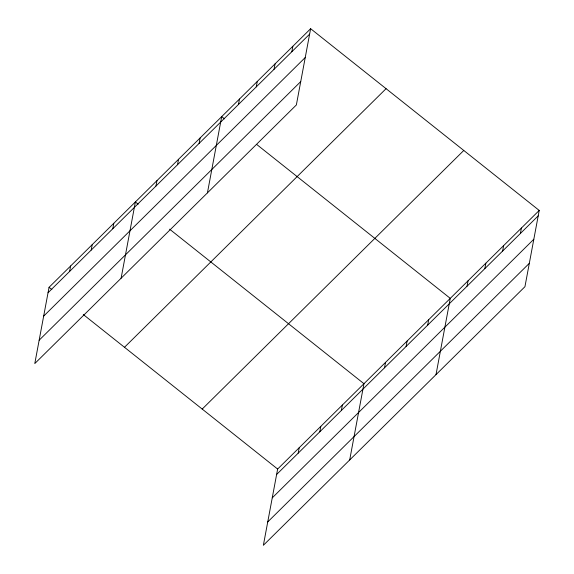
<?xml version="1.0" encoding="UTF-8"?>
<svg xmlns="http://www.w3.org/2000/svg" width="574" height="574" viewBox="0 0 574 574"><rect width="100%" height="100%" fill="white"/><g stroke="black" fill="none" stroke-linecap="round" stroke-linejoin="round"><path stroke-width="0.86" d="M310.634 28.7L49.055 287.309L34.784 363.564L296.363 104.956L310.634 28.7L539.216 210.436L524.945 286.691L263.366 545.3L277.637 469.044L539.216 210.436M69.619 271.423L70.638 265.977M91.201 250.085L92.22 244.639M112.777 228.753L113.796 223.308M121.107 278.225L135.378 201.969L138.169 204.193M155.941 186.084L156.96 180.631M177.517 164.745L178.536 159.299M199.099 143.407L200.118 137.961M207.429 192.886L221.7 116.63L224.491 118.847M238.461 104.49L239.487 99.044M256.248 86.904L257.274 81.458M274.035 69.318L275.061 63.872M291.829 51.732L292.848 46.286M298.2 453.159L299.219 447.713M319.783 431.82L320.801 426.374M341.358 410.489L342.377 405.036M349.688 459.961L363.959 383.705L169.603 229.177M384.515 367.812L385.541 362.366M406.098 346.481L407.117 341.035M427.68 325.142L428.699 319.696M436.003 374.614L450.274 298.365L256.621 144.39M467.042 286.225L468.061 280.779M484.829 268.639L485.848 263.193M502.616 251.053L503.635 245.607M520.403 233.467L521.422 228.022M48.037 292.762L309.616 34.146M43.667 316.123L305.239 57.515M39.161 340.203L300.733 81.587M124.493 347.284L386.065 88.676M202.206 409.075L463.778 150.46M276.618 474.49L538.19 215.881M272.248 497.859L533.82 239.25M267.742 521.931L529.314 263.322M49.055 287.309L51.854 289.533M83.28 314.523L277.637 469.044"/></g></svg>
